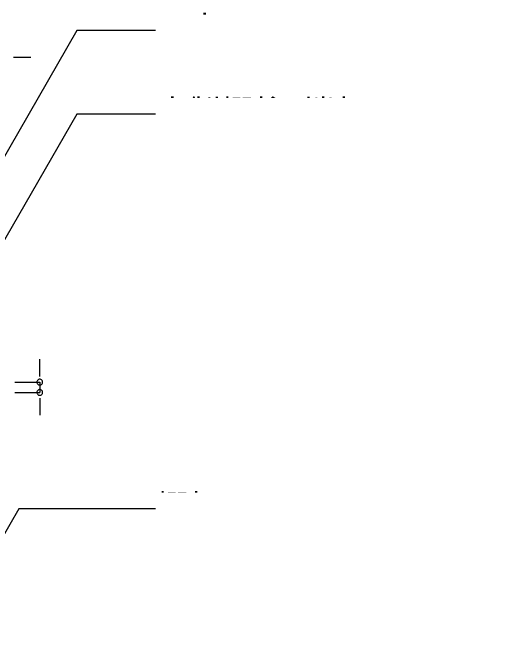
# Model space of a CAD drawing. Units: millimetres, scale not verified. Extents: x -4205 to 4205, y -2975 to 2975.
# Drawn here: x -2335 to -1457, y -638 to 464 of the extents above; entities that cross this region are included whole.
import ezdxf
from ezdxf.enums import TextEntityAlignment as Align

# ---------------------------------------------------------------- set-up
doc = ezdxf.new("R2010")
doc.units = ezdxf.units.MM
doc.header["$LTSCALE"] = 20
for name, color, linetype in [('0-0', 7, 'Continuous'), ('0-1', 3, 'Continuous'), ('0-2', 7, 'Continuous')]:
    doc.layers.add(name, color=color, linetype=linetype)
doc.styles.add('ＭＳ ゴシック', font='')
doc.styles.get('ＭＳ ゴシック').set_extended_font_data('MS Gothic')

msp = doc.modelspace()

# ---------------------------------------------------------------- linework, layer by layer
at = {"layer": '0-0'}
for points in [[(-2085.11, 432.76), (-2222.53, 432.76), (-2358.23, 197.72)], [(-2085.11, 286.72), (-2222.53, 286.72), (-2358.23, 51.68)], [(-2085.11, -403.24), (-2323.93, -403.24), (-2459.64, -638.29)]]:
    msp.add_lwpolyline(points, dxfattribs=at)
for points in [[(-1456.82, 460.98), (-1456.82, 348.09), (-1456.82, 348.09)], [(-1710.82, 314.94), (-1710.82, 202.05), (-1710.82, 202.05)], [(-1851.93, -375.02), (-1851.93, -487.91), (-1851.93, -487.91)]]:
    msp.add_solid(points, dxfattribs=at)
at = {"layer": '0-1'}
for p, q in [((-2323.02, 386.5), (-2303.03, 386.5)), ((-2287.35, -161.6), (-2287.35, -141.6)), ((-2330.77, -181.6), (-2287.35, -181.6)), ((-2287.35, -181.6), (-2287.35, -199.6)), ((-2330.77, -199.6), (-2287.35, -199.6)), ((-2287.35, -219.6), (-2287.35, -239.59))]:
    msp.add_line(p, q, dxfattribs=at)
at = {"layer": '0-2', "color": 3}
for p, q in [((-2333.02, 386.5), (-2323.02, 386.5)), ((-2287.35, -171.6), (-2287.35, -161.6)), ((-2287.35, -209.6), (-2287.35, -219.6))]:
    msp.add_line(p, q, dxfattribs=at)
at = {"layer": '0-2'}
for points in [[(-2287.35, -176.6), (-2288.32, -176.69), (-2289.26, -176.98), (-2290.12, -177.44), (-2290.88, -178.06), (-2291.5, -178.82), (-2291.96, -179.68), (-2292.25, -180.62), (-2292.34, -181.6), (-2292.25, -182.57), (-2291.96, -183.51), (-2291.5, -184.37), (-2290.88, -185.13), (-2290.12, -185.75), (-2289.26, -186.22), (-2288.32, -186.5), (-2287.35, -186.6), (-2286.37, -186.5), (-2285.43, -186.22), (-2284.57, -185.75), (-2283.81, -185.13), (-2283.19, -184.37), (-2282.73, -183.51), (-2282.44, -182.57), (-2282.35, -181.6), (-2282.44, -180.62), (-2282.73, -179.68), (-2283.19, -178.82), (-2283.81, -178.06), (-2284.57, -177.44), (-2285.43, -176.98), (-2286.37, -176.69)], [(-2287.35, -204.6), (-2286.37, -204.5), (-2285.43, -204.22), (-2284.57, -203.75), (-2283.81, -203.13), (-2283.19, -202.37), (-2282.73, -201.51), (-2282.44, -200.57), (-2282.35, -199.6), (-2282.44, -198.62), (-2282.73, -197.68), (-2283.19, -196.82), (-2283.81, -196.06), (-2284.57, -195.44), (-2285.43, -194.98), (-2286.37, -194.69), (-2287.35, -194.6), (-2288.32, -194.69), (-2289.26, -194.98), (-2290.12, -195.44), (-2290.88, -196.06), (-2291.5, -196.82), (-2291.96, -197.68), (-2292.25, -198.62), (-2292.34, -199.6), (-2292.25, -200.57), (-2291.96, -201.51), (-2291.5, -202.37), (-2290.88, -203.13), (-2290.12, -203.75), (-2289.26, -204.22), (-2288.32, -204.5)]]:
    msp.add_lwpolyline(points, close=True, dxfattribs=at)

# ---------------------------------------------------------------- texts
at = {"layer": '0-0', "style": 'ＭＳ ゴシック'}
for s, p in [('下穴', (-2083.92, 404.4)), ('ビス止め・ビスキャップ', (-2083.92, 347.95)), ('木製棚柱 端部', (-2083.92, 258.36)), ('1C面取り', (-2083.92, 201.91)), ('棚板D300', (-2083.92, -431.61)), ('1C面取り', (-2083.92, -488.05))]:
    msp.add_text(s, height=41.38, dxfattribs=at).set_placement(p, align=Align.BOTTOM_LEFT)

# ---------------------------------------------------------------- next in the draw order: wipeouts: each hides what was drawn before it
for points in [[(-2083.92, 348.09), (-1456.82, 460.98), (-1456.82, 348.09), (-1456.82, 348.09)], [(-2083.92, 202.05), (-1710.82, 314.94), (-1710.82, 202.05), (-1710.82, 202.05)], [(-2083.92, -487.91), (-1851.93, -375.02), (-1851.93, -487.91), (-1851.93, -487.91)]]:
    msp.add_wipeout(points)

# ---------------------------------------------------------------- next in the draw order: wipeouts: each hides what was drawn before it
for points in [[(-2083.92, 460.98), (-1456.82, 460.98), (-2083.92, 348.09), (-2083.92, 348.09)], [(-2083.92, 314.94), (-1710.82, 314.94), (-2083.92, 202.05), (-2083.92, 202.05)], [(-2083.92, -375.02), (-1851.93, -375.02), (-2083.92, -487.91), (-2083.92, -487.91)]]:
    msp.add_wipeout(points)

doc.saveas('drawing.dxf')
